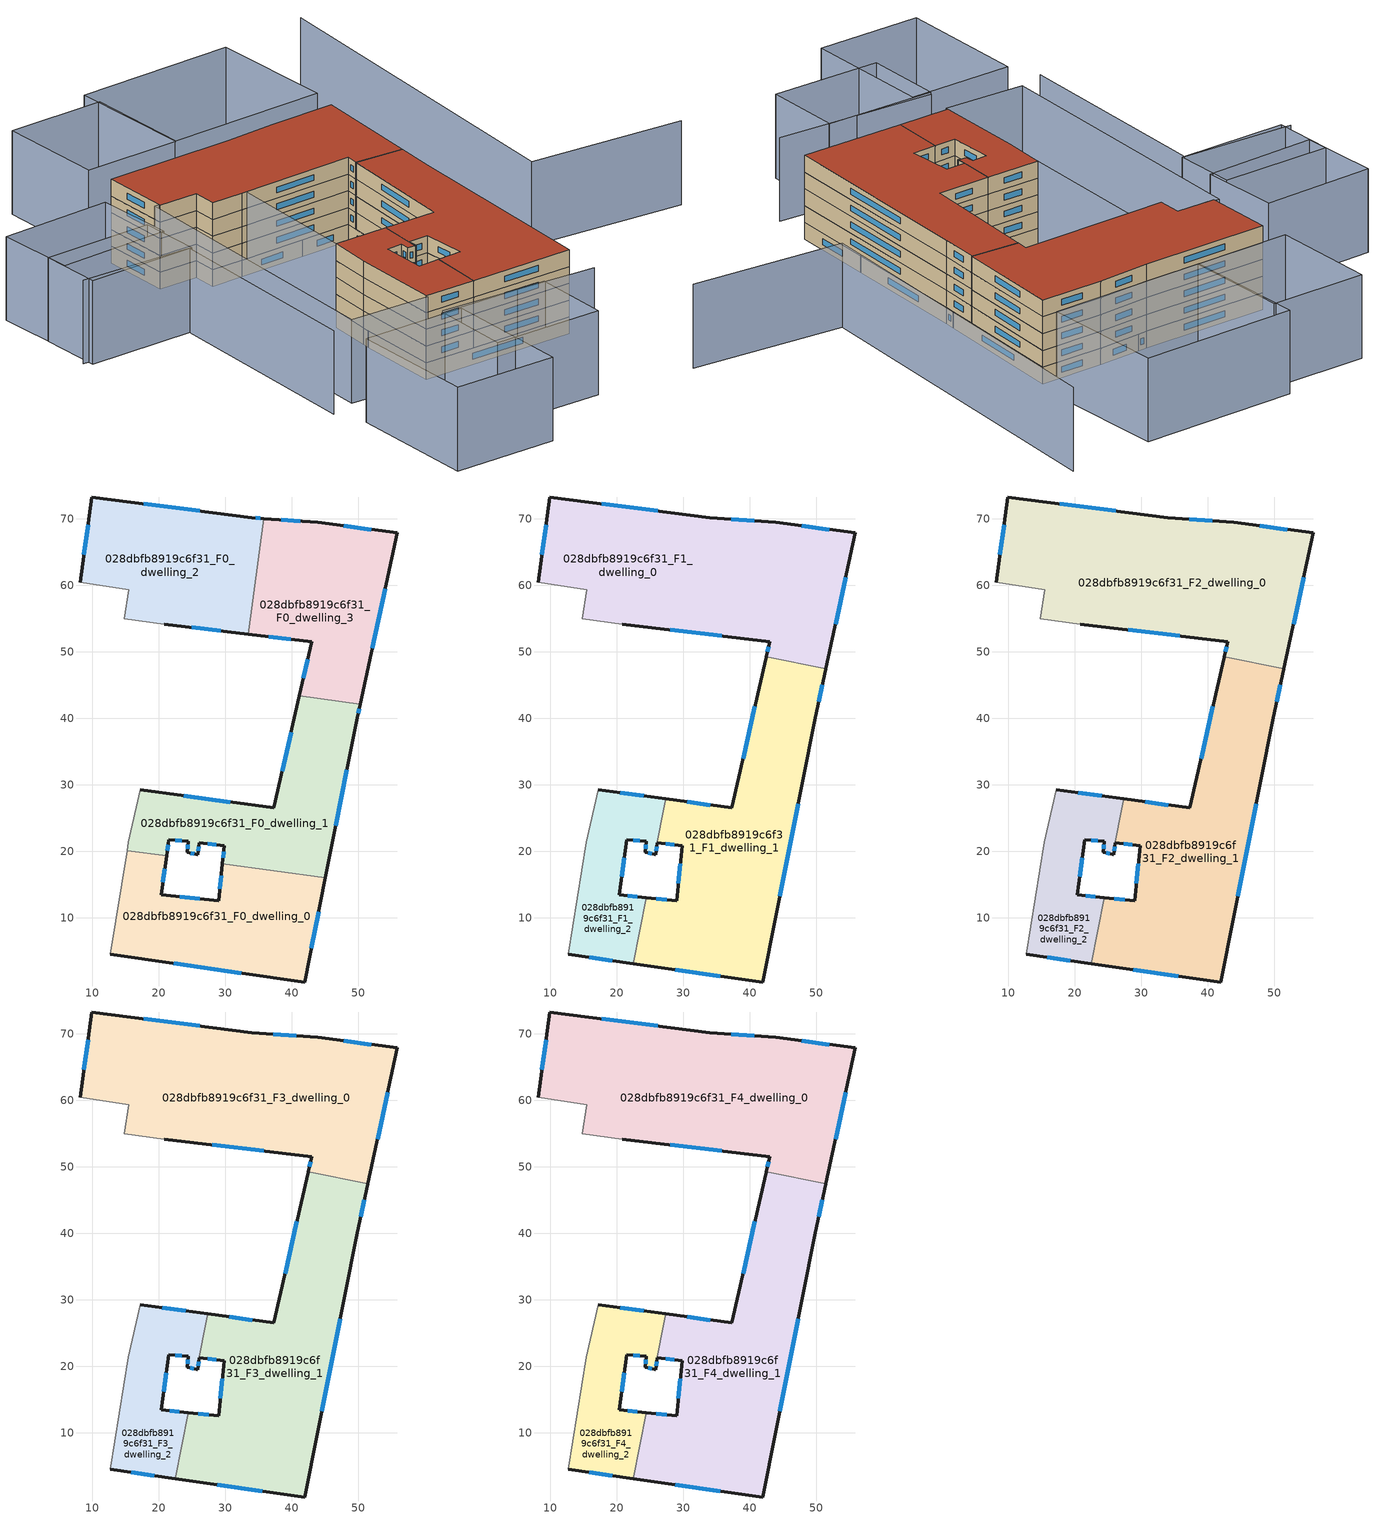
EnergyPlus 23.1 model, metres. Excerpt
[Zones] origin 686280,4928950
028dbfb8919c6f31_F0_dwelling_0
 floor ground (EU_floor_Construction): 45.06,16.02 41.93,0.33 12.75,4.47 15.24,20.09 21.18,19.28 20.38,13.42 29,12.53 29.58,18.13 z0
 wall outside (EU_wall_Construction): 29.58,18.13 29,12.53 20.38,13.42 21.18,19.28 / 12.75,4.47 41.93,0.33 45.06,16.02 z0:3
 wall adiabatic (EU_wall_Construction): 15.24,20.09 12.75,4.47 z0:3
 wall to 028dbfb8919c6f31_F0_dwelling_1 (EU_wall_Construction): 21.18,19.28 15.24,20.09 / 45.06,16.02 29.58,18.13 z0:3
 window (EU_Window_Construction): 20.64,15.33 20.92,17.38 / 26.2,12.82 23.18,13.13 / 29.39,16.31 29.19,14.36 / 42.95,5.44 44.04,10.92 / 22.24,3.13 32.44,1.68 z0.98:2.02
028dbfb8919c6f31_F0_dwelling_1
 floor ground (EU_floor_Construction): 50.3,42.12 49.86,40.07 45.06,16.02 29.58,18.13 29.86,20.78 26.13,21.25 25.85,19.48 24.28,19.84 24.45,21.47 21.51,21.74 21.18,19.28 15.24,20.09 15.44,21.31 17.22,29.23 37.33,26.5 41.15,43.36 z0
 wall outside (EU_wall_Construction): 21.18,19.28 21.51,21.74 24.45,21.47 24.28,19.84 25.85,19.48 26.13,21.25 29.86,20.78 29.58,18.13 / 41.15,43.36 37.33,26.5 17.22,29.23 / 45.06,16.02 49.86,40.07 50.3,42.12 z0:3
 wall adiabatic (EU_wall_Construction): 17.22,29.23 15.44,21.31 15.24,20.09 z0:3
 wall to 028dbfb8919c6f31_F0_dwelling_3 (EU_wall_Construction): 50.3,42.12 41.15,43.36 z0:3
 window (EU_Window_Construction): 29.77,19.92 29.67,19 / 27.34,21.1 28.65,20.94 / 25.94,20.06 26.04,20.68 / 24.79,19.73 25.34,19.6 / 24.39,20.94 24.34,20.37 / 22.47,21.66 23.49,21.56 / 21.28,20.08 21.4,20.94 / 30.79,27.39 23.76,28.35 / 39.91,37.88 38.57,31.99 / 50,40.74 50.16,41.45 / 46.62,23.84 48.3,32.25 z0.98:2.02
028dbfb8919c6f31_F0_dwelling_2
 floor ground (EU_floor_Construction): 35.82,70.01 33.44,52.64 20.87,54.14 14.8,54.96 15.46,59.33 8.19,60.43 9.94,73.25 34.02,70.14 z0
 wall outside (EU_wall_Construction): 20.87,54.14 33.44,52.64 / 35.82,70.01 34.02,70.14 9.94,73.25 8.19,60.43 z0:3
 wall adiabatic (EU_wall_Construction): 8.19,60.43 15.46,59.33 14.8,54.96 20.87,54.14 z0:3
 wall to 028dbfb8919c6f31_F0_dwelling_3 (EU_wall_Construction): 33.44,52.64 35.82,70.01 z0:3
 window (EU_Window_Construction): 24.96,53.65 29.35,53.13 / 9.37,69.08 8.76,64.6 / 26.19,71.15 17.77,72.24 / 35.23,70.05 34.6,70.1 z0.98:2.02
028dbfb8919c6f31_F0_dwelling_3
 floor ground (EU_floor_Construction): 55.88,67.85 50.3,42.12 41.15,43.36 42.99,51.49 33.44,52.64 35.82,70.01 43.92,69.42 z0
 wall outside (EU_wall_Construction): 50.3,42.12 55.88,67.85 43.92,69.42 35.82,70.01 / 33.44,52.64 42.99,51.49 41.15,43.36 z0:3
 window (EU_Window_Construction): 52.12,50.48 54.07,59.48 / 42.39,48.85 41.75,46.01 / 36.55,52.26 39.89,51.87 / 41.28,69.61 38.45,69.82 / 51.99,68.36 47.81,68.91 z0.98:2.02
 roof outside (EU_roof_Construction): 51.46,47.46 42.48,49.25 42.48,49.24 z3
028dbfb8919c6f31_F1_dwelling_0
 floor to 028dbfb8919c6f31_F0_dwelling_2 (EU_floor_Construction): 35.82,70.01 33.44,52.64 20.87,54.14 14.8,54.96 15.46,59.33 8.19,60.43 9.94,73.25 34.02,70.14 z3
 floor to 028dbfb8919c6f31_F0_dwelling_3 (EU_floor_Construction): 55.88,67.85 51.46,47.46 42.48,49.25 42.99,51.49 33.44,52.64 35.82,70.01 43.92,69.42 z3
 wall outside (EU_wall_Construction): 20.87,54.14 42.99,51.49 42.48,49.25 / 51.46,47.46 55.88,67.85 43.92,69.42 34.02,70.14 9.94,73.25 8.19,60.43 z3:6
 wall adiabatic (EU_wall_Construction): 8.19,60.43 15.46,59.33 14.8,54.96 20.87,54.14 z3:6
 wall to 028dbfb8919c6f31_F1_dwelling_1 (EU_wall_Construction): 42.48,49.25 51.46,47.46 z3:6
 window (EU_Window_Construction): 28.06,53.28 35.8,52.35 / 9.37,69.08 8.76,64.6 / 26.19,71.15 17.77,72.24 / 40.7,69.66 37.24,69.91 / 51.99,68.36 47.81,68.91 / 52.9,54.09 54.44,61.22 / 42.82,50.76 42.65,49.98 z3.98:5.02
028dbfb8919c6f31_F1_dwelling_1
 floor to 028dbfb8919c6f31_F0_dwelling_0 (EU_floor_Construction): 45.06,16.02 41.93,0.33 22.46,3.1 24.43,13.01 29,12.53 29.58,18.13 z3
 floor to 028dbfb8919c6f31_F0_dwelling_1 (EU_floor_Construction): 50.3,42.12 49.86,40.07 45.06,16.02 29.58,18.13 29.86,20.78 26.13,21.25 25.85,19.48 25.73,19.51 27.39,27.85 37.33,26.5 41.15,43.36 z3
 floor to 028dbfb8919c6f31_F0_dwelling_3 (EU_floor_Construction): 51.46,47.46 51.45,47.41 51.44,47.36 50.3,42.12 41.15,43.36 42.46,49.15 42.48,49.24 z3
 wall outside (EU_wall_Construction): 42.48,49.25 42.46,49.15 37.33,26.5 27.39,27.85 / 22.45,3.1 41.93,0.33 49.86,40.07 51.44,47.36 51.45,47.41 51.46,47.46 / 26.13,21.25 29.86,20.78 29,12.53 24.43,13.01 / 26.13,21.25 25.85,19.48 / 25.73,19.51 25.85,19.48 z3:6
 wall to 028dbfb8919c6f31_F1_dwelling_2 (EU_wall_Construction): 24.43,13.01 22.46,3.1 / 27.39,27.85 25.73,19.51 z3:6
 window (EU_Window_Construction): 40.79,41.79 39,33.87 / 50.37,42.44 50.93,44.99 / 44.51,13.26 47.28,27.15 / 28.79,2.2 35.6,1.23 / 27.51,12.69 25.92,12.85 / 29.58,18.1 29.28,15.22 / 27.34,21.1 28.65,20.94 / 26.04,20.68 25.94,20.06 / 34.1,26.94 30.62,27.41 z3.98:5.02
028dbfb8919c6f31_F1_dwelling_2
 floor to 028dbfb8919c6f31_F0_dwelling_0 (EU_floor_Construction): 21.18,19.28 20.38,13.42 24.43,13.01 22.46,3.1 12.75,4.47 15.24,20.09 z3
 floor to 028dbfb8919c6f31_F0_dwelling_1 (EU_floor_Construction): 27.39,27.85 25.73,19.51 24.28,19.84 24.45,21.47 21.51,21.74 21.18,19.28 15.24,20.09 15.44,21.31 17.22,29.23 z3
 wall outside (EU_wall_Construction): 27.39,27.85 17.22,29.23 / 24.43,13.01 20.38,13.42 21.51,21.74 24.45,21.47 24.28,19.84 25.73,19.51 / 12.75,4.47 22.45,3.1 z3:6
 wall adiabatic (EU_wall_Construction): 17.22,29.23 15.44,21.31 12.75,4.47 z3:6
 window (EU_Window_Construction): 24.08,28.3 20.53,28.78 / 24.75,19.74 25.26,19.62 / 24.39,20.94 24.34,20.37 / 22.47,21.66 23.49,21.56 / 20.75,16.13 21.14,19.04 / 23.11,13.14 21.7,13.29 / 15.91,4.03 19.3,3.54 z3.98:5.02
028dbfb8919c6f31_F2_dwelling_0
 floor to 028dbfb8919c6f31_F1_dwelling_0 (EU_floor_Construction): 55.88,67.85 51.46,47.46 42.48,49.25 42.99,51.49 20.87,54.14 14.8,54.96 15.46,59.33 8.19,60.43 9.94,73.25 34.02,70.14 43.92,69.42 z6
 wall outside (EU_wall_Construction): 20.87,54.14 42.99,51.49 42.48,49.25 / 51.46,47.46 55.88,67.85 43.92,69.42 34.02,70.14 9.94,73.25 8.19,60.43 z6:9
 wall adiabatic (EU_wall_Construction): 8.19,60.43 15.46,59.33 14.8,54.96 20.87,54.14 z6:9
 wall to 028dbfb8919c6f31_F2_dwelling_1 (EU_wall_Construction): 42.48,49.25 51.46,47.46 z6:9
 window (EU_Window_Construction): 28.06,53.28 35.8,52.35 / 9.37,69.08 8.76,64.6 / 26.19,71.15 17.77,72.24 / 40.7,69.66 37.24,69.91 / 51.99,68.36 47.81,68.91 / 52.9,54.09 54.44,61.22 / 42.82,50.76 42.65,49.98 z6.98:8.02
028dbfb8919c6f31_F2_dwelling_1
 floor to 028dbfb8919c6f31_F1_dwelling_1 (EU_floor_Construction): 51.46,47.46 51.45,47.41 51.44,47.36 49.86,40.07 41.93,0.33 22.45,3.1 24.43,13.01 29,12.53 29.86,20.78 26.13,21.25 25.85,19.48 25.73,19.51 27.39,27.85 37.33,26.5 42.46,49.15 42.48,49.25 z6
 wall outside (EU_wall_Construction): 42.48,49.25 42.46,49.15 37.33,26.5 27.39,27.85 / 22.45,3.1 41.93,0.33 49.86,40.07 51.44,47.36 51.45,47.41 51.46,47.46 / 26.13,21.25 29.86,20.78 29,12.53 24.43,13.01 / 26.13,21.25 25.85,19.48 / 25.73,19.51 25.85,19.48 z6:9
 wall to 028dbfb8919c6f31_F2_dwelling_2 (EU_wall_Construction): 24.43,13.01 22.46,3.1 / 27.39,27.85 25.73,19.51 z6:9
 window (EU_Window_Construction): 40.79,41.79 39,33.87 / 50.37,42.44 50.93,44.99 / 44.51,13.26 47.28,27.15 / 28.79,2.2 35.6,1.23 / 27.51,12.69 25.92,12.85 / 29.58,18.1 29.28,15.22 / 27.34,21.1 28.65,20.94 / 26.04,20.68 25.94,20.06 / 34.1,26.94 30.62,27.41 z6.98:8.02
028dbfb8919c6f31_F2_dwelling_2
 floor to 028dbfb8919c6f31_F1_dwelling_2 (EU_floor_Construction): 27.39,27.85 25.73,19.51 24.28,19.84 24.45,21.47 21.51,21.74 20.38,13.42 24.43,13.01 22.45,3.1 12.75,4.47 15.44,21.31 17.22,29.23 z6
 wall outside (EU_wall_Construction): 27.39,27.85 17.22,29.23 / 24.43,13.01 20.38,13.42 21.51,21.74 24.45,21.47 24.28,19.84 25.73,19.51 / 12.75,4.47 22.45,3.1 z6:9
 wall adiabatic (EU_wall_Construction): 17.22,29.23 15.44,21.31 12.75,4.47 z6:9
 window (EU_Window_Construction): 24.08,28.3 20.53,28.78 / 24.75,19.74 25.26,19.62 / 24.39,20.94 24.34,20.37 / 22.47,21.66 23.49,21.56 / 20.75,16.13 21.14,19.04 / 23.11,13.14 21.7,13.29 / 15.91,4.03 19.3,3.54 z6.98:8.02
028dbfb8919c6f31_F3_dwelling_0
 floor to 028dbfb8919c6f31_F2_dwelling_0 (EU_floor_Construction): 55.88,67.85 51.46,47.46 42.48,49.25 42.99,51.49 20.87,54.14 14.8,54.96 15.46,59.33 8.19,60.43 9.94,73.25 34.02,70.14 43.92,69.42 z9
 wall outside (EU_wall_Construction): 20.87,54.14 42.99,51.49 42.48,49.25 / 51.46,47.46 55.88,67.85 43.92,69.42 34.02,70.14 9.94,73.25 8.19,60.43 z9:12
 wall adiabatic (EU_wall_Construction): 8.19,60.43 15.46,59.33 14.8,54.96 20.87,54.14 z9:12
 wall to 028dbfb8919c6f31_F3_dwelling_1 (EU_wall_Construction): 42.48,49.25 51.46,47.46 z9:12
 window (EU_Window_Construction): 28.06,53.28 35.8,52.35 / 9.37,69.08 8.76,64.6 / 26.19,71.15 17.77,72.24 / 40.7,69.66 37.24,69.91 / 51.99,68.36 47.81,68.91 / 52.9,54.09 54.44,61.22 / 42.82,50.76 42.65,49.98 z9.98:11.02
028dbfb8919c6f31_F3_dwelling_1
 floor to 028dbfb8919c6f31_F2_dwelling_1 (EU_floor_Construction): 51.46,47.46 51.45,47.41 51.44,47.36 49.86,40.07 41.93,0.33 22.45,3.1 24.43,13.01 29,12.53 29.86,20.78 26.13,21.25 25.85,19.48 25.73,19.51 27.39,27.85 37.33,26.5 42.46,49.15 42.48,49.25 z9
 wall outside (EU_wall_Construction): 42.48,49.25 42.46,49.15 37.33,26.5 27.39,27.85 / 22.45,3.1 41.93,0.33 49.86,40.07 51.44,47.36 51.45,47.41 51.46,47.46 / 26.13,21.25 29.86,20.78 29,12.53 24.43,13.01 / 26.13,21.25 25.85,19.48 / 25.73,19.51 25.85,19.48 z9:12
 wall to 028dbfb8919c6f31_F3_dwelling_2 (EU_wall_Construction): 24.43,13.01 22.46,3.1 / 27.39,27.85 25.73,19.51 z9:12
 window (EU_Window_Construction): 40.79,41.79 39,33.87 / 50.37,42.44 50.93,44.99 / 44.51,13.26 47.28,27.15 / 28.79,2.2 35.6,1.23 / 27.51,12.69 25.92,12.85 / 29.58,18.1 29.28,15.22 / 27.34,21.1 28.65,20.94 / 26.04,20.68 25.94,20.06 / 34.1,26.94 30.62,27.41 z9.98:11.02
028dbfb8919c6f31_F3_dwelling_2
 floor to 028dbfb8919c6f31_F2_dwelling_2 (EU_floor_Construction): 27.39,27.85 25.73,19.51 24.28,19.84 24.45,21.47 21.51,21.74 20.38,13.42 24.43,13.01 22.45,3.1 12.75,4.47 15.44,21.31 17.22,29.23 z9
 wall outside (EU_wall_Construction): 27.39,27.85 17.22,29.23 / 24.43,13.01 20.38,13.42 21.51,21.74 24.45,21.47 24.28,19.84 25.73,19.51 / 12.75,4.47 22.45,3.1 z9:12
 wall adiabatic (EU_wall_Construction): 17.22,29.23 15.44,21.31 12.75,4.47 z9:12
 window (EU_Window_Construction): 24.08,28.3 20.53,28.78 / 24.75,19.74 25.26,19.62 / 24.39,20.94 24.34,20.37 / 22.47,21.66 23.49,21.56 / 20.75,16.13 21.14,19.04 / 23.11,13.14 21.7,13.29 / 15.91,4.03 19.3,3.54 z9.98:11.02
028dbfb8919c6f31_F4_dwelling_0
 floor to 028dbfb8919c6f31_F3_dwelling_0 (EU_floor_Construction): 55.88,67.85 51.46,47.46 42.48,49.25 42.99,51.49 20.87,54.14 14.8,54.96 15.46,59.33 8.19,60.43 9.94,73.25 34.02,70.14 43.92,69.42 z12
 wall outside (EU_wall_Construction): 20.87,54.14 42.99,51.49 42.48,49.25 / 51.46,47.46 55.88,67.85 43.92,69.42 34.02,70.14 9.94,73.25 8.19,60.43 z12:15
 wall adiabatic (EU_wall_Construction): 8.19,60.43 15.46,59.33 14.8,54.96 20.87,54.14 z12:15
 wall to 028dbfb8919c6f31_F4_dwelling_1 (EU_wall_Construction): 42.48,49.25 51.46,47.46 z12:15
 window (EU_Window_Construction): 28.06,53.28 35.8,52.35 / 9.37,69.08 8.76,64.6 / 26.19,71.15 17.77,72.24 / 40.7,69.66 37.24,69.91 / 51.99,68.36 47.81,68.91 / 52.9,54.09 54.44,61.22 / 42.82,50.76 42.65,49.98 z12.98:14.02
 roof outside (EU_roof_Construction): 51.46,47.46 55.88,67.85 43.92,69.42 34.02,70.14 9.94,73.25 8.19,60.43 15.46,59.33 14.8,54.96 20.87,54.14 42.99,51.49 42.48,49.25 z15
028dbfb8919c6f31_F4_dwelling_1
 floor to 028dbfb8919c6f31_F3_dwelling_1 (EU_floor_Construction): 51.46,47.46 51.45,47.41 51.44,47.36 49.86,40.07 41.93,0.33 22.45,3.1 24.43,13.01 29,12.53 29.86,20.78 26.13,21.25 25.85,19.48 25.73,19.51 27.39,27.85 37.33,26.5 42.46,49.15 42.48,49.25 z12
 wall outside (EU_wall_Construction): 42.48,49.25 42.46,49.15 37.33,26.5 27.39,27.85 / 22.45,3.1 41.93,0.33 49.86,40.07 51.44,47.36 51.45,47.41 51.46,47.46 / 26.13,21.25 29.86,20.78 29,12.53 24.43,13.01 / 26.13,21.25 25.85,19.48 / 25.73,19.51 25.85,19.48 z12:15
 wall to 028dbfb8919c6f31_F4_dwelling_2 (EU_wall_Construction): 24.43,13.01 22.46,3.1 / 27.39,27.85 25.73,19.51 z12:15
 window (EU_Window_Construction): 40.79,41.79 39,33.87 / 50.37,42.44 50.93,44.99 / 44.51,13.26 47.28,27.15 / 28.79,2.2 35.6,1.23 / 27.51,12.69 25.92,12.85 / 29.58,18.1 29.28,15.22 / 27.34,21.1 28.65,20.94 / 26.04,20.68 25.94,20.06 / 34.1,26.94 30.62,27.41 z12.98:14.02
 roof outside (EU_roof_Construction): 41.93,0.33 49.86,40.07 51.44,47.36 51.45,47.41 51.46,47.46 42.48,49.25 42.46,49.15 37.33,26.5 27.39,27.85 25.73,19.51 25.85,19.48 26.13,21.25 29.86,20.78 29,12.53 24.43,13.01 22.45,3.1 z15
028dbfb8919c6f31_F4_dwelling_2
 floor to 028dbfb8919c6f31_F3_dwelling_2 (EU_floor_Construction): 27.39,27.85 25.73,19.51 24.28,19.84 24.45,21.47 21.51,21.74 20.38,13.42 24.43,13.01 22.45,3.1 12.75,4.47 15.44,21.31 17.22,29.23 z12
 wall outside (EU_wall_Construction): 27.39,27.85 17.22,29.23 / 24.43,13.01 20.38,13.42 21.51,21.74 24.45,21.47 24.28,19.84 25.73,19.51 / 12.75,4.47 22.45,3.1 z12:15
 wall adiabatic (EU_wall_Construction): 17.22,29.23 15.44,21.31 12.75,4.47 z12:15
 window (EU_Window_Construction): 24.08,28.3 20.53,28.78 / 24.75,19.74 25.26,19.62 / 24.39,20.94 24.34,20.37 / 22.47,21.66 23.49,21.56 / 20.75,16.13 21.14,19.04 / 23.11,13.14 21.7,13.29 / 15.91,4.03 19.3,3.54 z12.98:14.02
 roof outside (EU_roof_Construction): 22.45,3.1 24.43,13.01 20.38,13.42 21.51,21.74 24.45,21.47 24.28,19.84 25.73,19.51 27.39,27.85 17.22,29.23 15.44,21.31 12.75,4.47 z15
shading: 91.08,22.56 62.53,28.81 / 62.53,28.81 77.09,95.26 / 10.38,-1.55 39.75,-7.47 / -21.7,48.94 -0.65,45.24 / -0.65,45.24 -7.57,5.86 / -9.56,-24.23 -6.1,-0.19 / -6.1,-0.19 13.26,-2.97 / 13.26,-2.97 9.81,-27.02 / 9.81,-27.02 -9.56,-24.23 / 28.03,-19.75 7.66,-16.64 / 7.66,-16.64 9.87,-2.18 / 9.87,-2.18 30.24,-5.29 / 30.24,-5.29 28.03,-19.75 / 22.43,58.08 12.67,4.03 / 12.67,4.03 -2.41,6.76 / -2.41,6.76 7.35,60.8 / 7.35,60.8 22.43,58.08 / -19.27,59.22 1.17,56.59 / 1.17,56.59 -0.31,45.07 / -0.31,45.07 -20.75,47.69 / -20.75,47.69 -19.27,59.22 / -18.13,69.92 2.85,67.71 / 2.85,67.71 1.29,52.89 / 1.29,52.89 -19.69,55.09 / -19.69,55.09 -18.13,69.92 / 57.56,72.62 27.94,76.1 / 27.94,76.1 30.68,99.43 / 30.68,99.43 60.29,95.96 / 60.29,95.96 57.56,72.62 / 28.09,76.08 9.95,78.38 / 9.95,78.38 12.46,98.17 / 12.46,98.17 30.6,95.87 / 30.6,95.87 28.09,76.08 z0:15
[Building]
EU S2 Campaign: North Axis=0; Terrain=City; Solar Distribution=FullExterior
[Site:Location]
Bologna: Latitude=44.5; Longitude=11.25; Time Zone=1; Elevation=37
[SizingPeriod:WeatherFileDays]
AnnualSizingPeriod: Begin Month=1; Begin Day of Month=1; End Month=12; End Day of Month=31; Day of Week for Start Day=Monday; Use Weather File Daylight Saving Period=No; Use Weather File Rain and Snow Indicators=No
[MATERIAL]
EU_InternalMass_Material: Roughness=MediumRough; Thickness=0.1; Conductivity=1; Density=1800; Specific Heat=900; Thermal Absorptance=0.9; Solar Absorptance=0.7; Visible Absorptance=0.7
[MATERIAL:NOMASS] Roughness=MediumRough; Thermal Absorptance=0.9; Solar Absorptance=0.7; Visible Absorptance=0.7
Name | Thermal Resistance
EU_wall_NoMass | 0.905828
EU_roof_NoMass | 0.37593
EU_floor_NoMass | 0.67114
[WINDOWMATERIAL:SIMPLEGLAZINGSYSTEM]
EU_Window_SimpleGlazing: UFactor=4.52486; Solar Heat Gain Coefficient=0.85; Visible Transmittance=0.85
[CONSTRUCTION]
EU_wall_Construction: EU_wall_NoMass
EU_roof_Construction: EU_roof_NoMass
EU_floor_Construction: EU_floor_NoMass
EU_InternalMass_Construction: EU_InternalMass_Material
EU_Window_Construction: EU_Window_SimpleGlazing
[ZONE] Type=1; Multiplier=1; Ceiling Height=autocalculate; Floor Area=autocalculate; Part of Total Floor Area=Yes
Name | Volume
028dbfb8919c6f31_F0_dwelling_0 | 1271.27
028dbfb8919c6f31_F1_dwelling_0 | 2384.12
028dbfb8919c6f31_F2_dwelling_0; 028dbfb8919c6f31_F3_dwelling_0; 028dbfb8919c6f31_F4_dwelling_0 | 2384.14
028dbfb8919c6f31_F0_dwelling_1 | 1271.22
028dbfb8919c6f31_F1_dwelling_1 | 2031.42
028dbfb8919c6f31_F2_dwelling_1; 028dbfb8919c6f31_F3_dwelling_1; 028dbfb8919c6f31_F4_dwelling_1 | 2031.6
028dbfb8919c6f31_F0_dwelling_2; 028dbfb8919c6f31_F0_dwelling_3 | 1271.26
028dbfb8919c6f31_F1_dwelling_2 | 669.295
028dbfb8919c6f31_F2_dwelling_2; 028dbfb8919c6f31_F3_dwelling_2; 028dbfb8919c6f31_F4_dwelling_2 | 669.311
[INTERNALMASS] Construction=EU_InternalMass_Construction
Name | Zone or ZoneList | Surface Area
028dbfb8919c6f31_F0_dwelling_0_EU_InternalMass | 028dbfb8919c6f31_F0_dwelling_0 | 423.756
028dbfb8919c6f31_F0_dwelling_1_EU_InternalMass | 028dbfb8919c6f31_F0_dwelling_1 | 423.739
028dbfb8919c6f31_F0_dwelling_2_EU_InternalMass | 028dbfb8919c6f31_F0_dwelling_2 | 423.751
028dbfb8919c6f31_F0_dwelling_3_EU_InternalMass | 028dbfb8919c6f31_F0_dwelling_3 | 423.751
028dbfb8919c6f31_F1_dwelling_0_EU_InternalMass | 028dbfb8919c6f31_F1_dwelling_0 | 794.714
028dbfb8919c6f31_F1_dwelling_1_EU_InternalMass | 028dbfb8919c6f31_F1_dwelling_1 | 677.207
028dbfb8919c6f31_F1_dwelling_2_EU_InternalMass | 028dbfb8919c6f31_F1_dwelling_2 | 223.103
028dbfb8919c6f31_F2_dwelling_0_EU_InternalMass | 028dbfb8919c6f31_F2_dwelling_0 | 794.714
028dbfb8919c6f31_F2_dwelling_1_EU_InternalMass | 028dbfb8919c6f31_F2_dwelling_1 | 677.207
028dbfb8919c6f31_F2_dwelling_2_EU_InternalMass | 028dbfb8919c6f31_F2_dwelling_2 | 223.103
028dbfb8919c6f31_F3_dwelling_0_EU_InternalMass | 028dbfb8919c6f31_F3_dwelling_0 | 794.714
028dbfb8919c6f31_F3_dwelling_1_EU_InternalMass | 028dbfb8919c6f31_F3_dwelling_1 | 677.207
028dbfb8919c6f31_F3_dwelling_2_EU_InternalMass | 028dbfb8919c6f31_F3_dwelling_2 | 223.103
028dbfb8919c6f31_F4_dwelling_0_EU_InternalMass | 028dbfb8919c6f31_F4_dwelling_0 | 794.714
028dbfb8919c6f31_F4_dwelling_1_EU_InternalMass | 028dbfb8919c6f31_F4_dwelling_1 | 677.207
028dbfb8919c6f31_F4_dwelling_2_EU_InternalMass | 028dbfb8919c6f31_F4_dwelling_2 | 223.103
[OTHEREQUIPMENT] Fuel Type=Electricity; Design Level Calculation Method=Watts/Area; Power per Zone Floor Area=1; Fraction Latent=0; Fraction Radiant=0; Fraction Lost=0; Carbon Dioxide Generation Rate=0; EndUse Subcategory=EU_Step8_InternalGains
Name | Zone or ZoneList or Space or SpaceList | Schedule
EU_Step8_InternalGain_028dbfb8919c6f31_F0_dwelling_0_f000 | 028dbfb8919c6f31_F0_dwelling_0 | EU_Step8_GainSchedule_028dbfb8919c6f31_F0_dwelling_0_f000
EU_Step8_InternalGain_028dbfb8919c6f31_F0_dwelling_1_f000 | 028dbfb8919c6f31_F0_dwelling_1 | EU_Step8_GainSchedule_028dbfb8919c6f31_F0_dwelling_1_f000
EU_Step8_InternalGain_028dbfb8919c6f31_F0_dwelling_2_f000 | 028dbfb8919c6f31_F0_dwelling_2 | EU_Step8_GainSchedule_028dbfb8919c6f31_F0_dwelling_2_f000
EU_Step8_InternalGain_028dbfb8919c6f31_F0_dwelling_3_f000 | 028dbfb8919c6f31_F0_dwelling_3 | EU_Step8_GainSchedule_028dbfb8919c6f31_F0_dwelling_3_f000
EU_Step8_InternalGain_028dbfb8919c6f31_F1_dwelling_0_f000 | 028dbfb8919c6f31_F1_dwelling_0 | EU_Step8_GainSchedule_028dbfb8919c6f31_F1_dwelling_0_f000
EU_Step8_InternalGain_028dbfb8919c6f31_F1_dwelling_1_f000 | 028dbfb8919c6f31_F1_dwelling_1 | EU_Step8_GainSchedule_028dbfb8919c6f31_F1_dwelling_1_f000
EU_Step8_InternalGain_028dbfb8919c6f31_F1_dwelling_2_f000 | 028dbfb8919c6f31_F1_dwelling_2 | EU_Step8_GainSchedule_028dbfb8919c6f31_F1_dwelling_2_f000
EU_Step8_InternalGain_028dbfb8919c6f31_F2_dwelling_0_f000 | 028dbfb8919c6f31_F2_dwelling_0 | EU_Step8_GainSchedule_028dbfb8919c6f31_F2_dwelling_0_f000
EU_Step8_InternalGain_028dbfb8919c6f31_F2_dwelling_1_f000 | 028dbfb8919c6f31_F2_dwelling_1 | EU_Step8_GainSchedule_028dbfb8919c6f31_F2_dwelling_1_f000
EU_Step8_InternalGain_028dbfb8919c6f31_F2_dwelling_2_f000 | 028dbfb8919c6f31_F2_dwelling_2 | EU_Step8_GainSchedule_028dbfb8919c6f31_F2_dwelling_2_f000
EU_Step8_InternalGain_028dbfb8919c6f31_F3_dwelling_0_f000 | 028dbfb8919c6f31_F3_dwelling_0 | EU_Step8_GainSchedule_028dbfb8919c6f31_F3_dwelling_0_f000
EU_Step8_InternalGain_028dbfb8919c6f31_F3_dwelling_1_f000 | 028dbfb8919c6f31_F3_dwelling_1 | EU_Step8_GainSchedule_028dbfb8919c6f31_F3_dwelling_1_f000
EU_Step8_InternalGain_028dbfb8919c6f31_F3_dwelling_2_f000 | 028dbfb8919c6f31_F3_dwelling_2 | EU_Step8_GainSchedule_028dbfb8919c6f31_F3_dwelling_2_f000
EU_Step8_InternalGain_028dbfb8919c6f31_F4_dwelling_0_f000 | 028dbfb8919c6f31_F4_dwelling_0 | EU_Step8_GainSchedule_028dbfb8919c6f31_F4_dwelling_0_f000
EU_Step8_InternalGain_028dbfb8919c6f31_F4_dwelling_1_f000 | 028dbfb8919c6f31_F4_dwelling_1 | EU_Step8_GainSchedule_028dbfb8919c6f31_F4_dwelling_1_f000
EU_Step8_InternalGain_028dbfb8919c6f31_F4_dwelling_2_f000 | 028dbfb8919c6f31_F4_dwelling_2 | EU_Step8_GainSchedule_028dbfb8919c6f31_F4_dwelling_2_f000
[ZONEVENTILATION:DESIGNFLOWRATE] Schedule=EU_AlwaysOn; Design Flow Rate Calculation Method=AirChanges/Hour; Air Changes per Hour=0.73129; Ventilation Type=Natural; Fan Pressure Rise=0; Fan Total Efficiency=1; Constant Term Coefficient=1; Temperature Term Coefficient=0; Velocity Term Coefficient=0; Velocity Squared Term Coefficient=0; Minimum Indoor Temperature=-100; Maximum Indoor Temperature=100; Delta Temperature=-100; Minimum Outdoor Temperature=-100; Maximum Outdoor Temperature=100; Maximum Wind Speed=40
Name | Zone or ZoneList or Space or SpaceList
EU_ConstantAir_028dbfb8919c6f31_F0_dwelling_0 | 028dbfb8919c6f31_F0_dwelling_0
EU_ConstantAir_028dbfb8919c6f31_F0_dwelling_1 | 028dbfb8919c6f31_F0_dwelling_1
EU_ConstantAir_028dbfb8919c6f31_F0_dwelling_2 | 028dbfb8919c6f31_F0_dwelling_2
EU_ConstantAir_028dbfb8919c6f31_F0_dwelling_3 | 028dbfb8919c6f31_F0_dwelling_3
EU_ConstantAir_028dbfb8919c6f31_F1_dwelling_0 | 028dbfb8919c6f31_F1_dwelling_0
EU_ConstantAir_028dbfb8919c6f31_F1_dwelling_1 | 028dbfb8919c6f31_F1_dwelling_1
EU_ConstantAir_028dbfb8919c6f31_F1_dwelling_2 | 028dbfb8919c6f31_F1_dwelling_2
EU_ConstantAir_028dbfb8919c6f31_F2_dwelling_0 | 028dbfb8919c6f31_F2_dwelling_0
EU_ConstantAir_028dbfb8919c6f31_F2_dwelling_1 | 028dbfb8919c6f31_F2_dwelling_1
EU_ConstantAir_028dbfb8919c6f31_F2_dwelling_2 | 028dbfb8919c6f31_F2_dwelling_2
EU_ConstantAir_028dbfb8919c6f31_F3_dwelling_0 | 028dbfb8919c6f31_F3_dwelling_0
EU_ConstantAir_028dbfb8919c6f31_F3_dwelling_1 | 028dbfb8919c6f31_F3_dwelling_1
EU_ConstantAir_028dbfb8919c6f31_F3_dwelling_2 | 028dbfb8919c6f31_F3_dwelling_2
EU_ConstantAir_028dbfb8919c6f31_F4_dwelling_0 | 028dbfb8919c6f31_F4_dwelling_0
EU_ConstantAir_028dbfb8919c6f31_F4_dwelling_1 | 028dbfb8919c6f31_F4_dwelling_1
EU_ConstantAir_028dbfb8919c6f31_F4_dwelling_2 | 028dbfb8919c6f31_F4_dwelling_2
[HVACTEMPLATE:THERMOSTAT] Constant Heating Setpoint=20; Constant Cooling Setpoint=50
EU_HeatOnly_028dbfb8919c6f31_F0_dwelling_0; EU_HeatOnly_028dbfb8919c6f31_F0_dwelling_1; EU_HeatOnly_028dbfb8919c6f31_F0_dwelling_2; EU_HeatOnly_028dbfb8919c6f31_F0_dwelling_3; EU_HeatOnly_028dbfb8919c6f31_F1_dwelling_0; EU_HeatOnly_028dbfb8919c6f31_F1_dwelling_1; EU_HeatOnly_028dbfb8919c6f31_F1_dwelling_2; EU_HeatOnly_028dbfb8919c6f31_F2_dwelling_0; EU_HeatOnly_028dbfb8919c6f31_F2_dwelling_1; EU_HeatOnly_028dbfb8919c6f31_F2_dwelling_2; EU_HeatOnly_028dbfb8919c6f31_F3_dwelling_0; EU_HeatOnly_028dbfb8919c6f31_F3_dwelling_1; EU_HeatOnly_028dbfb8919c6f31_F3_dwelling_2; EU_HeatOnly_028dbfb8919c6f31_F4_dwelling_0; EU_HeatOnly_028dbfb8919c6f31_F4_dwelling_1; EU_HeatOnly_028dbfb8919c6f31_F4_dwelling_2
[HVACTEMPLATE:ZONE:IDEALLOADSAIRSYSTEM] System Availability Schedule=EU_AlwaysOn; Maximum Heating Supply Air Temperature=50; Minimum Cooling Supply Air Temperature=13; Maximum Heating Supply Air Humidity Ratio=0.0156; Minimum Cooling Supply Air Humidity Ratio=0.0077; Heating Limit=NoLimit; Cooling Limit=NoLimit; Heating Availability Schedule=EU_AlwaysOn; Cooling Availability Schedule=EU_CoolingOff; Dehumidification Control Type=ConstantSensibleHeatRatio; Cooling Sensible Heat Ratio=0.7; Dehumidification Setpoint=60; Humidification Control Type=None; Humidification Setpoint=30; Outdoor Air Method=None; Outdoor Air Flow Rate per Person=0.00944; Outdoor Air Flow Rate per Zone Floor Area=0; Outdoor Air Flow Rate per Zone=0; Demand Controlled Ventilation Type=None; Outdoor Air Economizer Type=NoEconomizer; Heat Recovery Type=None; Sensible Heat Recovery Effectiveness=0.7; Latent Heat Recovery Effectiveness=0.65
Name | Template Thermostat
028dbfb8919c6f31_F0_dwelling_0 | EU_HeatOnly_028dbfb8919c6f31_F0_dwelling_0
028dbfb8919c6f31_F0_dwelling_1 | EU_HeatOnly_028dbfb8919c6f31_F0_dwelling_1
028dbfb8919c6f31_F0_dwelling_2 | EU_HeatOnly_028dbfb8919c6f31_F0_dwelling_2
028dbfb8919c6f31_F0_dwelling_3 | EU_HeatOnly_028dbfb8919c6f31_F0_dwelling_3
028dbfb8919c6f31_F1_dwelling_0 | EU_HeatOnly_028dbfb8919c6f31_F1_dwelling_0
028dbfb8919c6f31_F1_dwelling_1 | EU_HeatOnly_028dbfb8919c6f31_F1_dwelling_1
028dbfb8919c6f31_F1_dwelling_2 | EU_HeatOnly_028dbfb8919c6f31_F1_dwelling_2
028dbfb8919c6f31_F2_dwelling_0 | EU_HeatOnly_028dbfb8919c6f31_F2_dwelling_0
028dbfb8919c6f31_F2_dwelling_1 | EU_HeatOnly_028dbfb8919c6f31_F2_dwelling_1
028dbfb8919c6f31_F2_dwelling_2 | EU_HeatOnly_028dbfb8919c6f31_F2_dwelling_2
028dbfb8919c6f31_F3_dwelling_0 | EU_HeatOnly_028dbfb8919c6f31_F3_dwelling_0
028dbfb8919c6f31_F3_dwelling_1 | EU_HeatOnly_028dbfb8919c6f31_F3_dwelling_1
028dbfb8919c6f31_F3_dwelling_2 | EU_HeatOnly_028dbfb8919c6f31_F3_dwelling_2
028dbfb8919c6f31_F4_dwelling_0 | EU_HeatOnly_028dbfb8919c6f31_F4_dwelling_0
028dbfb8919c6f31_F4_dwelling_1 | EU_HeatOnly_028dbfb8919c6f31_F4_dwelling_1
028dbfb8919c6f31_F4_dwelling_2 | EU_HeatOnly_028dbfb8919c6f31_F4_dwelling_2
[SIZING:ZONE] Zone Cooling Design Supply Air Temperature Input Method=SupplyAirTemperature; Zone Cooling Design Supply Air Temperature=13; Zone Heating Design Supply Air Temperature Input Method=SupplyAirTemperature; Zone Heating Design Supply Air Temperature=50; Zone Cooling Design Supply Air Humidity Ratio=0.008; Zone Heating Design Supply Air Humidity Ratio=0.008; Cooling Design Air Flow Method=DesignDay; Cooling Design Air Flow Rate=0; Cooling Minimum Air Flow per Zone Floor Area=0.000762; Cooling Minimum Air Flow=0; Cooling Minimum Air Flow Fraction=0.2; Heating Design Air Flow Method=DesignDay; Heating Design Air Flow Rate=0; Heating Maximum Air Flow per Zone Floor Area=0.002032; Heating Maximum Air Flow=0.141576; Heating Maximum Air Flow Fraction=0.3; Account for Dedicated Outdoor Air System=No; Dedicated Outdoor Air System Control Strategy=NeutralSupplyAir; Dedicated Outdoor Air Low Setpoint Temperature for Design=autosize; Dedicated Outdoor Air High Setpoint Temperature for Design=autosize; Zone Load Sizing Method=Sensible Load Only No Latent Load; Zone Latent Cooling Design Supply Air Humidity Ratio Input Method=HumidityRatioDifference; Zone Cooling Design Supply Air Humidity Ratio Difference=0.005; Zone Latent Heating Design Supply Air Humidity Ratio Input Method=HumidityRatioDifference; Zone Humidification Design Supply Air Humidity Ratio Difference=0.005
028dbfb8919c6f31_F0_dwelling_0; 028dbfb8919c6f31_F0_dwelling_1; 028dbfb8919c6f31_F0_dwelling_2; 028dbfb8919c6f31_F0_dwelling_3; 028dbfb8919c6f31_F1_dwelling_0; 028dbfb8919c6f31_F1_dwelling_1; 028dbfb8919c6f31_F1_dwelling_2; 028dbfb8919c6f31_F2_dwelling_0; 028dbfb8919c6f31_F2_dwelling_1; 028dbfb8919c6f31_F2_dwelling_2; 028dbfb8919c6f31_F3_dwelling_0; 028dbfb8919c6f31_F3_dwelling_1; 028dbfb8919c6f31_F3_dwelling_2; 028dbfb8919c6f31_F4_dwelling_0; 028dbfb8919c6f31_F4_dwelling_1; 028dbfb8919c6f31_F4_dwelling_2
[SCHEDULE:CONSTANT]
Name | Hourly Value
EU_AlwaysOn | 1
EU_CoolingOff | 0
[SCHEDULE:FILE] Column Number=1; Rows to Skip at Top=0; Number of Hours of Data=8760; Column Separator=Comma; Interpolate to Timestep=No; Minutes per Item=60; Adjust Schedule for Daylight Savings=Yes
Name | File
EU_Step8_GainSchedule_028dbfb8919c6f31_F0_dwelling_0_f000 | ../../schedules/028dbfb8919c6f31/028dbfb8919c6f31_F0_dwelling_0_f000_gain.csv
EU_Step8_GainSchedule_028dbfb8919c6f31_F0_dwelling_1_f000 | ../../schedules/028dbfb8919c6f31/028dbfb8919c6f31_F0_dwelling_1_f000_gain.csv
EU_Step8_GainSchedule_028dbfb8919c6f31_F0_dwelling_2_f000 | ../../schedules/028dbfb8919c6f31/028dbfb8919c6f31_F0_dwelling_2_f000_gain.csv
EU_Step8_GainSchedule_028dbfb8919c6f31_F0_dwelling_3_f000 | ../../schedules/028dbfb8919c6f31/028dbfb8919c6f31_F0_dwelling_3_f000_gain.csv
EU_Step8_GainSchedule_028dbfb8919c6f31_F1_dwelling_0_f000 | ../../schedules/028dbfb8919c6f31/028dbfb8919c6f31_F1_dwelling_0_f000_gain.csv
EU_Step8_GainSchedule_028dbfb8919c6f31_F1_dwelling_1_f000 | ../../schedules/028dbfb8919c6f31/028dbfb8919c6f31_F1_dwelling_1_f000_gain.csv
EU_Step8_GainSchedule_028dbfb8919c6f31_F1_dwelling_2_f000 | ../../schedules/028dbfb8919c6f31/028dbfb8919c6f31_F1_dwelling_2_f000_gain.csv
EU_Step8_GainSchedule_028dbfb8919c6f31_F2_dwelling_0_f000 | ../../schedules/028dbfb8919c6f31/028dbfb8919c6f31_F2_dwelling_0_f000_gain.csv
EU_Step8_GainSchedule_028dbfb8919c6f31_F2_dwelling_1_f000 | ../../schedules/028dbfb8919c6f31/028dbfb8919c6f31_F2_dwelling_1_f000_gain.csv
EU_Step8_GainSchedule_028dbfb8919c6f31_F2_dwelling_2_f000 | ../../schedules/028dbfb8919c6f31/028dbfb8919c6f31_F2_dwelling_2_f000_gain.csv
EU_Step8_GainSchedule_028dbfb8919c6f31_F3_dwelling_0_f000 | ../../schedules/028dbfb8919c6f31/028dbfb8919c6f31_F3_dwelling_0_f000_gain.csv
EU_Step8_GainSchedule_028dbfb8919c6f31_F3_dwelling_1_f000 | ../../schedules/028dbfb8919c6f31/028dbfb8919c6f31_F3_dwelling_1_f000_gain.csv
EU_Step8_GainSchedule_028dbfb8919c6f31_F3_dwelling_2_f000 | ../../schedules/028dbfb8919c6f31/028dbfb8919c6f31_F3_dwelling_2_f000_gain.csv
EU_Step8_GainSchedule_028dbfb8919c6f31_F4_dwelling_0_f000 | ../../schedules/028dbfb8919c6f31/028dbfb8919c6f31_F4_dwelling_0_f000_gain.csv
EU_Step8_GainSchedule_028dbfb8919c6f31_F4_dwelling_1_f000 | ../../schedules/028dbfb8919c6f31/028dbfb8919c6f31_F4_dwelling_1_f000_gain.csv
EU_Step8_GainSchedule_028dbfb8919c6f31_F4_dwelling_2_f000 | ../../schedules/028dbfb8919c6f31/028dbfb8919c6f31_F4_dwelling_2_f000_gain.csv
